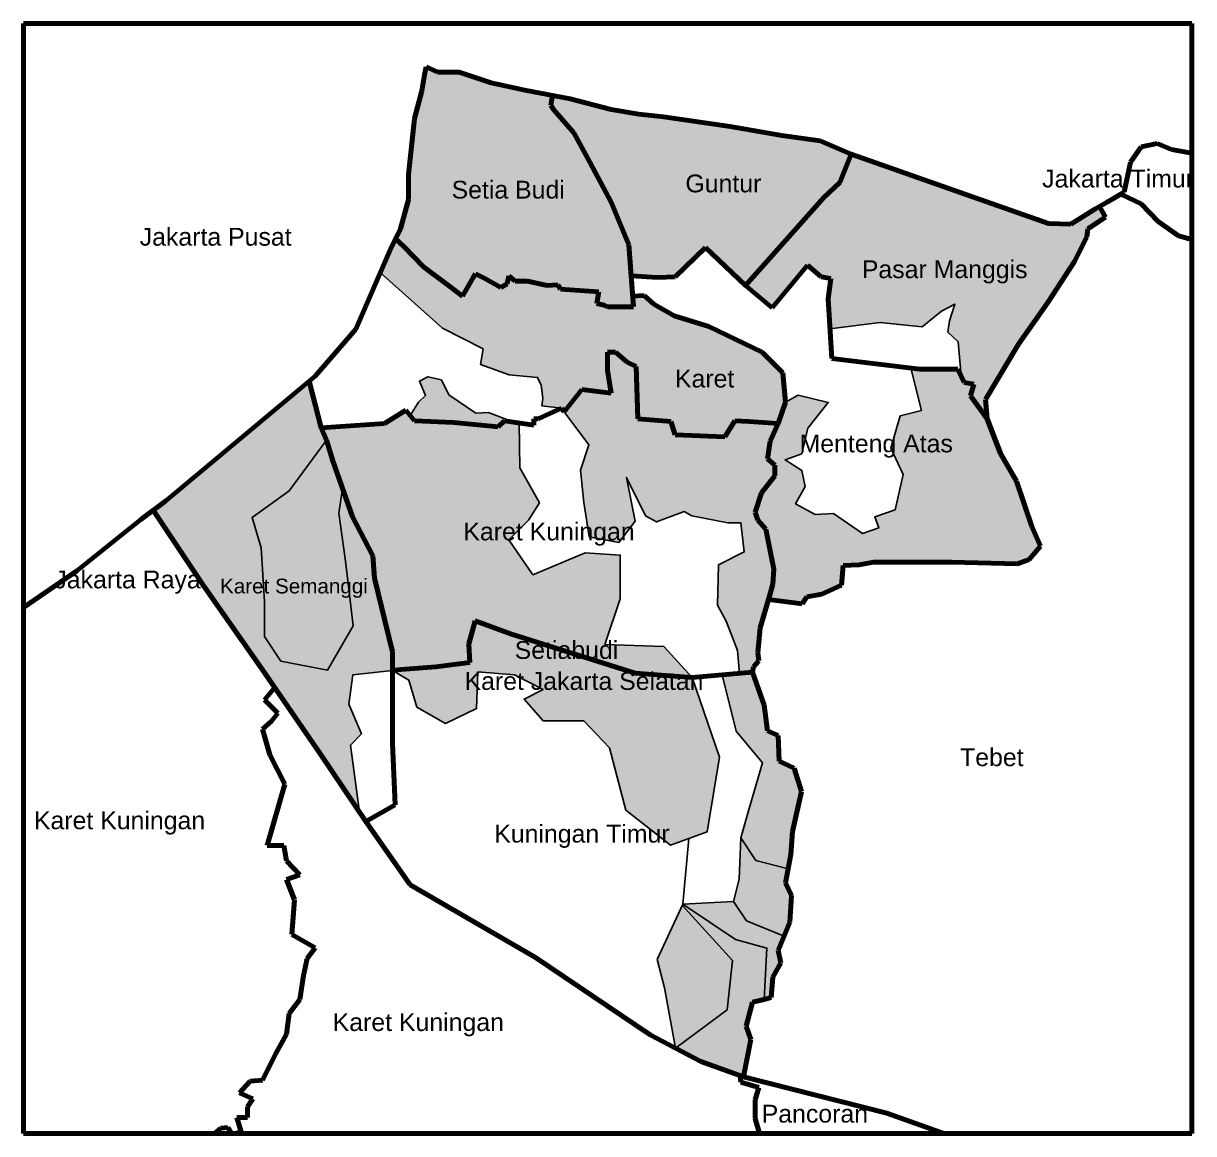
# Model space of a CAD drawing. Header units: millimetres. Extents: x -2888 to 7167, y -634 to 4310.
# Drawn here: x 1563 to 2537, y 2365 to 3289 of the extents above; entities that cross this region are included whole.
import ezdxf

# ---------------------------------------------------------------- set-up
doc = ezdxf.new("R2010")
doc.units = ezdxf.units.MM
doc.header["$MEASUREMENT"] = 0
doc.linetypes.add('ACAD_ISO06W100', pattern=[36, 24, -3, 0, -3, 0, -3, 0, -3])
doc.layers.add('Batas Luar', color=7, linetype='ACAD_ISO06W100', lineweight=211)
doc.styles.get("Standard").update_dxf_attribs({"font": 'arial.ttf'})

msp = doc.modelspace()

# ---------------------------------------------------------------- hatches: boundary and pattern name
at = {"layer": 'Batas Luar', "ltscale": 100, "transparency": 33554687}
h = msp.add_hatch(color=2, dxfattribs=at)
h.dxf.hatch_style = 1
h.paths.add_polyline_path([(2034.84886, 3173.41444), (2021.52761, 3197.83674), (2004.50601, 3217.07854), (2002.2858, 3220.77889), (2003.86677, 3228.84184), (1980.82379, 3233.36007), (1952.70115, 3239.28063), (1926.05865, 3248.16146), (1908.29698, 3248.16146), (1898.67608, 3252.60188), (1897.19594, 3245.94125), (1894.97573, 3232.62), (1889.05517, 3209.67785), (1883.87469, 3163.05347), (1883.87469, 3142.33152), (1877.21406, 3117.90923), (1873.14368, 3109.39843), (1880.17434, 3103.10784), (1896.45587, 3086.08624), (1917.17781, 3070.54479), (1928.7821, 3061.84157), (1937.89976, 3077.20541), (1939.71653, 3080.26679), (1947.52066, 3076.46534), (1960.84191, 3069.06465), (1966.0224, 3072.02492), (1967.50254, 3078.68555), (1972.68302, 3074.24513), (1983.044, 3074.24513), (1999.32553, 3070.54479), (2008.20636, 3071.28485), (2010.42657, 3067.58451), (2042.24956, 3065.3643), (2040.76942, 3055.7434), (2046.68997, 3054.26326), (2049.65025, 3052.78312), (2071.11227, 3052.78312), (2067.41192, 3104.58798), (2052.61053, 3140.11132)])
h = msp.add_hatch(color=2, dxfattribs=at)
h.dxf.hatch_style = 1
h.paths.add_polyline_path([(2252.42929, 3180.07507), (2226.52686, 3191.17611), (2194.70387, 3195.61653), (2151.77984, 3203.01722), (2096.27463, 3211.15799), (2075.55268, 3213.37819), (2052.61053, 3217.07854), (2018.56733, 3225.95938), (2003.86677, 3228.84184), (2002.2858, 3220.77889), (2004.50601, 3217.07854), (2021.52761, 3197.83674), (2034.84886, 3173.41444), (2052.61053, 3140.11132), (2067.41192, 3104.58798), (2069.26209, 3078.68555), (2091.09414, 3077.20541), (2105.89553, 3077.94548), (2131.05789, 3102.36777), (2164.36102, 3070.54479), (2229.48713, 3143.81166), (2242.80838, 3156.39284)])
h = msp.add_hatch(color=2, dxfattribs=at)
h.dxf.hatch_style = 1
h.paths.add_polyline_path([(2448.5477, 3111.24861), (2449.28777, 3117.90923), (2464.08916, 3127.53013), (2459.03391, 3136.37681), (2455.20832, 3134.19076), (2435.22645, 3121.60958), (2416.72471, 3122.34965), (2348.63832, 3146.03187), (2252.42929, 3180.07507), (2242.80838, 3156.39284), (2229.48713, 3143.81166), (2164.36102, 3070.54479), (2186.5631, 3052.04305), (2216.16588, 3087.56638), (2227.26692, 3077.94548), (2235.40769, 3076.46534), (2233.18748, 3059.44374), (2234.66762, 3034.65142), (2276.51242, 3039.81521), (2311.56162, 3036.16963), (2327.62591, 3049.29335), (2338.57869, 3055.12625), (2334.19733, 3041.27331), (2332.73702, 3031.79516), (2341.49932, 3023.77512), (2343.82787, 2995.42773), (2346.41811, 2989.87721), (2354.55887, 2988.39707), (2351.5986, 2978.77617), (2365.65992, 2959.53436), (2364.17978, 2975.81589), (2391.56235, 3021.7002), (2415.98464, 3056.48347), (2438.18673, 3090.52666)])
h = msp.add_hatch(color=2, dxfattribs=at)
h.dxf.hatch_style = 1
h.paths.add_polyline_path([(2134.01817, 3036.50159), (2105.15546, 3045.38242), (2088.13386, 3055.00333), (2079.9931, 3062.40402), (2070.47363, 3061.72406), (2071.11227, 3052.78312), (2049.65025, 3052.78312), (2046.68997, 3054.26326), (2040.76942, 3055.7434), (2042.24956, 3065.3643), (2010.42657, 3067.58451), (2008.20636, 3071.28485), (1999.32553, 3070.54479), (1983.044, 3074.24513), (1972.68302, 3074.24513), (1967.50254, 3078.68555), (1966.0224, 3072.02492), (1960.84191, 3069.06465), (1947.52066, 3076.46534), (1939.71653, 3080.26679), (1937.89976, 3077.20541), (1928.7821, 3061.84157), (1917.17781, 3070.54479), (1896.45587, 3086.08624), (1880.17434, 3103.10784), (1873.14368, 3109.39843), (1869.0733, 3100.88763), (1860.50565, 3081.11613), (1912.3202, 3035.04373), (1946.08913, 3017.82579), (1943.93346, 3004.91225), (1967.64381, 2996.30328), (1991.35415, 2994.15116), (1994.22797, 2987.69431), (1995.66509, 2976.93305), (1994.94653, 2970.47637), (2011.16664, 2968.4152), (2013.38685, 2965.45492), (2028.18824, 2983.95666), (2052.61053, 2980.99638), (2049.65025, 3000.23819), (2049.65025, 3015.03957), (2056.31088, 3015.03957), (2065.93178, 3006.89881), (2073.33247, 3003.19846), (2074.81261, 2959.53436), (2102.19518, 2957.31416), (2105.89553, 2946.21311), (2147.33942, 2944.73297), (2155.48019, 2958.05422), (2167.3213, 2957.31416), (2191.74359, 2955.83402), (2197.66415, 2973.59568), (2195.44394, 2998.01798), (2178.42234, 3015.03957)])
h = msp.add_hatch(color=2, dxfattribs=at)
h.dxf.hatch_style = 1
h.paths.add_polyline_path([(2188.78331, 2912.16992), (2188.78331, 2921.05075), (2182.86276, 2926.23124), (2185.08296, 2941.03263), (2191.74359, 2955.83402), (2167.3213, 2957.31416), (2155.48019, 2958.05422), (2147.33942, 2944.73297), (2105.89553, 2946.21311), (2102.19518, 2957.31416), (2074.81261, 2959.53436), (2073.33247, 3003.19846), (2065.93178, 3006.89881), (2056.31088, 3015.03957), (2049.65025, 3015.03957), (2049.65025, 3000.23819), (2052.61053, 2980.99638), (2028.18824, 2983.95666), (2013.38685, 2965.45492), (2034.08086, 2937.8629), (2027.14151, 2916.98791), (2029.99613, 2889.90902), (2034.27826, 2861.40487), (2059.04524, 2856.68128), (2072.62338, 2874.5203), (2065.47703, 2910.91182), (2081.19884, 2878.80169), (2090.48886, 2873.80665), (2113.35742, 2882.36942), (2119.78882, 2878.80169), (2149.80333, 2873.09317), (2160.52285, 2873.09317), (2163.38147, 2848.83199), (2141.94242, 2838.12861), (2141.22787, 2804.59118), (2148.37422, 2791.03354), (2157.66423, 2766.77253), (2159.3515, 2747.65015), (2170.28158, 2748.61456), (2171.02164, 2753.05498), (2175.46206, 2758.23547), (2174.72199, 2764.89609), (2176.60281, 2785.50019), (2183.60283, 2809.30026), (2187.30317, 2821.88144), (2188.04324, 2834.46262), (2181.38262, 2867.76575), (2174.72199, 2875.16644), (2172.50178, 2881.82707), (2177.68227, 2898.1086)])
h = msp.add_hatch(color=2, dxfattribs=at)
h.dxf.hatch_style = 1
h.paths.add_polyline_path([(2390.08221, 2907.7295), (2376.76096, 2930.67165), (2365.65992, 2959.53436), (2351.5986, 2978.77617), (2354.55887, 2988.39707), (2346.41811, 2989.87721), (2341.23762, 3000.97825), (2309.41464, 3000.97825), (2301.90469, 3001.88855), (2310.9763, 2966.62161), (2293.09752, 2962.02271), (2285.31633, 2935.14356), (2295.58056, 2913.18206), (2288.98192, 2883.90012), (2272.11987, 2878.04387), (2275.29619, 2868.89819), (2261.80993, 2864.21437), (2237.67559, 2880.79489), (2222.27945, 2880.06297), (2206.15035, 2888.84743), (2213.97732, 2903.21847), (2211.28227, 2916.66535), (2197.35244, 2925.44981), (2211.28227, 2930.57431), (2216.41418, 2951.80371), (2233.27344, 2973.2301), (2208.33283, 2979.20498), (2197.66415, 2973.59568), (2191.74359, 2955.83402), (2185.08296, 2941.03263), (2182.86276, 2926.23124), (2188.78331, 2921.05075), (2188.78331, 2912.16992), (2177.68227, 2898.1086), (2172.50178, 2881.82707), (2174.72199, 2875.16644), (2181.38262, 2867.76575), (2188.04324, 2834.46262), (2187.30317, 2821.88144), (2183.60283, 2809.30026), (2211.72547, 2805.59991), (2215.42581, 2811.52047), (2228.00699, 2813.74068), (2244.28852, 2821.14137), (2245.76866, 2837.4229), (2259.08991, 2838.16297), (2270.93102, 2840.38318), (2336.05714, 2840.38318), (2390.82228, 2838.90304), (2400.44318, 2842.60339), (2410.06409, 2853.70443), (2402.66339, 2869.98596)])
h = msp.add_hatch(color=2, dxfattribs=at)
h.dxf.hatch_style = 1
h.paths.add_polyline_path([(1837.53638, 2746.38218), (1870.55344, 2750.0947), (1870.55344, 2765.63616), (1855.75205, 2827.06193), (1854.27191, 2845.56366), (1837.25031, 2878.12672), (1829.10955, 2901.43891), (1826.05309, 2880.99103), (1831.56588, 2841.08187), (1837.76803, 2787.41098), (1816.40539, 2750.25419), (1777.81462, 2757.82307), (1764.03203, 2778.46574), (1764.03203, 2807.36556), (1761.27583, 2852.09122), (1753.69539, 2877.55056), (1784.70572, 2899.56942), (1815.7883, 2941.7727), (1811.34788, 2952.13367), (1801.36301, 2991.05404), (1681.83572, 2891.44797), (1671.47475, 2883.67724), (1690.71655, 2854.4445), (1712.91864, 2821.14137), (1761.76322, 2751.57484), (1810.60781, 2680.52817), (1843.12322, 2632.07383), (1835.61636, 2687.909), (1844.73634, 2697.49478), (1834.17605, 2721.93856)])
at = {"layer": 'Batas Luar', "ltscale": 100, "true_color": 0xf8d731, "transparency": 33554687}
h = msp.add_hatch(color=40, dxfattribs=at)
h.dxf.hatch_style = 1
h.paths.add_polyline_path([(1917.64656, 2979.67883), (1911.4052, 2992.14323), (1900.05714, 2994.6927), (1892.9644, 2991.01006), (1898.07111, 2979.11224), (1892.39708, 2973.44672), (1885.35483, 2962.49464), (1889.05517, 2958.05422), (1921.61823, 2956.57409), (1958.6217, 2952.87374), (1963.80219, 2958.05422), (1970.74056, 2957.00296), (1950.5565, 2964.94825), (1940.05942, 2964.38167)])
at = {"layer": 'Batas Luar', "ltscale": 100, "transparency": 33554687}
h = msp.add_hatch(color=2, dxfattribs=at)
h.dxf.hatch_style = 1
h.paths.add_polyline_path([(1967.48177, 2858.86673), (1983.83612, 2875.19655), (1992.92169, 2889.71187), (1976.56734, 2918.74267), (1976.01334, 2956.20405), (1963.80219, 2958.05422), (1958.6217, 2952.87374), (1921.61823, 2956.57409), (1889.05517, 2958.05422), (1881.65448, 2966.93506), (1863.89281, 2955.83402), (1811.34788, 2952.13367), (1815.7883, 2941.7727), (1820.96878, 2924.7511), (1837.25031, 2878.12672), (1854.27191, 2845.56366), (1855.75205, 2827.06193), (1870.55344, 2765.63616), (1870.55344, 2750.0947), (1877.95413, 2750.83477), (1906.81684, 2753.05498), (1934.93948, 2756.75533), (1934.19941, 2772.29679), (1939.3799, 2791.53859), (1969.72275, 2780.43755), (2025.96803, 2762.67588), (2072.5924, 2747.87449), (2119.95685, 2744.17415), (2096.49896, 2769.96017), (2047.43592, 2771.77467), (2060.15588, 2809.87746), (2060.15588, 2846.16575), (2031.08157, 2847.98025), (1987.47051, 2829.8361)])
at = {"layer": 'Batas Luar', "ltscale": 100, "true_color": 0xf8991e, "transparency": 33554687}
h = msp.add_hatch(color=30, dxfattribs=at)
h.dxf.hatch_style = 1
h.paths.add_polyline_path([(1831.56588, 2841.08187), (1826.05309, 2880.99103), (1829.10955, 2901.43891), (1820.96878, 2924.7511), (1815.7883, 2941.7727), (1784.70572, 2899.56942), (1753.69539, 2877.55056), (1761.27583, 2852.09122), (1764.03203, 2807.36556), (1764.03203, 2778.46574), (1777.81462, 2757.82307), (1816.40539, 2750.25419), (1837.76803, 2787.41098)])
at = {"layer": 'Batas Luar', "ltscale": 100, "true_color": 0xed1f24, "transparency": 33554687}
h = msp.add_hatch(color=240, dxfattribs=at)
h.dxf.hatch_style = 1
h.paths.add_polyline_path([(1799.66336, 2867.83837), (1792.9507, 2859.12735), (1788.00283, 2844.61508), (1794.3342, 2826.0289), (1788.24368, 2808.54493), (1796.97038, 2805.327), (1804.08272, 2807.17957), (1813.74762, 2809.6853), (1814.88946, 2819.94757)])
at = {"layer": 'Batas Luar', "ltscale": 100, "transparency": 33554687}
h = msp.add_hatch(color=2, dxfattribs=at)
h.dxf.hatch_style = 1
h.paths.add_polyline_path([(2119.95685, 2744.17415), (2072.5924, 2747.87449), (2025.96803, 2762.67588), (1969.72275, 2780.43755), (1939.3799, 2791.53859), (1934.19941, 2772.29679), (1934.93948, 2756.75533), (1906.81684, 2753.05498), (1877.95413, 2750.83477), (1870.55344, 2750.0947), (1884.1921, 2742.10418), (1890.96557, 2719.56052), (1914.67151, 2706.03453), (1940.63555, 2718.43344), (1941.76459, 2748.86717), (1972.244, 2746.61284), (1995.94995, 2734.21393), (1980.14572, 2726.32369), (1995.94995, 2708.28887), (2029.8161, 2708.28887), (2051.26435, 2685.74521), (2064.81089, 2633.89508), (2102.06377, 2604.5886), (2132.54318, 2615.86026), (2142.70299, 2677.85514)])
h = msp.add_hatch(color=2, dxfattribs=at)
h.dxf.hatch_style = 1
h.paths.add_polyline_path([(2191.74359, 2696.06963), (2182.86276, 2699.76998), (2179.90248, 2721.23199), (2170.28158, 2748.61456), (2145.11921, 2746.39435), (2156.74323, 2699.62489), (2178.46555, 2673.28741), (2167.60439, 2635.33016), (2160.5785, 2610.77627), (2173.03477, 2591.95057), (2199.88435, 2585.05921), (2202.10456, 2596.90032), (2203.5847, 2616.14213), (2210.9854, 2649.44525), (2205.06484, 2668.68706), (2192.48366, 2674.60762)])
at = {"layer": 'Batas Luar', "ltscale": 100, "true_color": 0xf8991e, "transparency": 33554687}
h = msp.add_hatch(color=30, dxfattribs=at)
h.dxf.hatch_style = 1
h.paths.add_polyline_path([(2202.84463, 2562.85712), (2197.66415, 2573.2181), (2199.88435, 2585.05921), (2173.03477, 2591.95057), (2160.5785, 2610.77627), (2159.07054, 2576.45777), (2154.41593, 2557.86652), (2165.27709, 2541.59915), (2196.58157, 2528.8817), (2201.36449, 2540.65504)])
at = {"layer": 'Batas Luar', "ltscale": 100, "transparency": 33554687}
h = msp.add_hatch(color=3, dxfattribs=at)
h.dxf.hatch_style = 1
h.paths.add_polyline_path([(2153.74258, 2508.76572), (2111.81354, 2554.62074), (2090.95656, 2509.49815), (2096.88145, 2485.83521), (2106.26557, 2435.56517), (2149.06277, 2467.48832)])
h = msp.add_hatch(color=2, dxfattribs=at)
h.dxf.hatch_style = 1
h.paths.add_polyline_path([(2182.19596, 2518.96344), (2156.1275, 2526.06236), (2112.28519, 2555.64113), (2111.81354, 2554.62074), (2153.74258, 2508.76572), (2149.06277, 2467.48832), (2106.26557, 2435.56517), (2127.35755, 2424.46413), (2162.88088, 2411.88295), (2168.80144, 2442.96587), (2165.10109, 2454.06691), (2170.28158, 2474.04879), (2179.90248, 2476.269)])
h = msp.add_hatch(color=2, dxfattribs=at)
h.dxf.hatch_style = 1
h.paths.add_polyline_path([(2165.27709, 2541.59915), (2154.41593, 2557.86652), (2112.28519, 2555.64113), (2156.1275, 2526.06236), (2182.19596, 2518.96344), (2179.90248, 2476.269), (2185.82303, 2477.74913), (2187.30317, 2494.77073), (2193.9638, 2506.61184), (2191.74359, 2516.97282), (2196.58157, 2528.8817)])

# ---------------------------------------------------------------- linework, layer by layer
at = {"color": 7, "ltscale": 100, "true_color": 0xffffff}
for points in [[(1860.50565, 3081.11613), (1912.3202, 3035.04373), (1946.08913, 3017.82579), (1943.93346, 3004.91225), (1967.64381, 2996.30328), (1991.35415, 2994.15116), (1994.22797, 2987.69431), (1995.66509, 2976.93305), (1994.94653, 2970.47637), (2011.16664, 2968.4152)], [(2234.66762, 3034.65142), (2276.51242, 3039.81521), (2311.56162, 3036.16963), (2327.62591, 3049.29335), (2338.57869, 3055.12625), (2334.19733, 3041.27331), (2332.73702, 3031.79516), (2341.49932, 3023.77512), (2343.82787, 2995.42773)], [(2301.90469, 3001.88855), (2310.9763, 2966.62161), (2293.09752, 2962.02271), (2285.31633, 2935.14356), (2295.58056, 2913.18206), (2288.98192, 2883.90012), (2272.11987, 2878.04387), (2275.29619, 2868.89819), (2261.80993, 2864.21437), (2237.67559, 2880.79489), (2222.27945, 2880.06297), (2206.15035, 2888.84743), (2213.97732, 2903.21847), (2211.28227, 2916.66535), (2197.35244, 2925.44981), (2211.28227, 2930.57431), (2216.41418, 2951.80371), (2233.27344, 2973.2301), (2208.33283, 2979.20498), (2197.66415, 2973.59568)], [(1970.74056, 2957.00296), (1950.5565, 2964.94825), (1940.05942, 2964.38167), (1917.64656, 2979.67883), (1911.4052, 2992.14323), (1900.05714, 2994.6927), (1892.9644, 2991.01006), (1898.07111, 2979.11224), (1892.39708, 2973.44672), (1885.35483, 2962.49464)], [(2013.38685, 2965.45492), (2034.08086, 2937.8629), (2027.14151, 2916.98791), (2029.99613, 2889.90902), (2034.27826, 2861.40487), (2059.04524, 2856.68128), (2072.62338, 2874.5203), (2065.47703, 2910.91182), (2081.19884, 2878.80169), (2090.48886, 2873.80665), (2113.35742, 2882.36942), (2119.78882, 2878.80169), (2149.80333, 2873.09317), (2160.52285, 2873.09317), (2163.38147, 2848.83199), (2141.94242, 2838.12861), (2141.22787, 2804.59118), (2148.37422, 2791.03354), (2157.66423, 2766.77253), (2159.3515, 2747.65015)], [(2119.95685, 2744.17415), (2096.49896, 2769.96017), (2047.43592, 2771.77467), (2060.15588, 2809.87746), (2060.15588, 2846.16575), (2031.08157, 2847.98025), (1987.47051, 2829.8361), (1967.48177, 2858.86673), (1983.83612, 2875.19655), (1992.92169, 2889.71187), (1976.56734, 2918.74267), (1976.01334, 2956.20405)], [(1815.7883, 2941.7727), (1784.70572, 2899.56942), (1753.69539, 2877.55056), (1761.27583, 2852.09122), (1764.03203, 2807.36556), (1764.03203, 2778.46574), (1777.81462, 2757.82307), (1816.40539, 2750.25419), (1837.76803, 2787.41098), (1831.56588, 2841.08187), (1826.05309, 2880.99103), (1829.10955, 2901.43891)], [(1870.55344, 2750.0947), (1837.53638, 2746.38218), (1834.17605, 2721.93856), (1844.73634, 2697.49478), (1835.61636, 2687.909), (1843.12322, 2632.07383)], [(2119.95685, 2744.17415), (2142.70299, 2677.85514), (2132.54318, 2615.86026), (2102.06377, 2604.5886), (2064.81089, 2633.89508), (2051.26435, 2685.74521), (2029.8161, 2708.28887), (1995.94995, 2708.28887), (1980.14572, 2726.32369), (1995.94995, 2734.21393), (1972.244, 2746.61284), (1941.76459, 2748.86717), (1940.63555, 2718.43344), (1914.67151, 2706.03453), (1890.96557, 2719.56052), (1884.1921, 2742.10418), (1870.55344, 2750.0947)], [(2145.11921, 2746.39435), (2156.74323, 2699.62489), (2178.46555, 2673.28741), (2167.60439, 2635.33016), (2160.5785, 2610.77627), (2173.03477, 2591.95057), (2199.88435, 2585.05921)], [(2117.30348, 2610.22443), (2112.28519, 2555.64113), (2090.95656, 2509.49815), (2096.88145, 2485.83521), (2106.26557, 2435.56517)], [(2160.5785, 2610.77627), (2159.07054, 2576.45777), (2154.41593, 2557.86652), (2165.27709, 2541.59915), (2196.58157, 2528.8817)], [(2111.81354, 2554.62074), (2153.74258, 2508.76572), (2149.06277, 2467.48832), (2106.26557, 2435.56517)], [(2154.41593, 2557.86652), (2112.28519, 2555.64113)], [(2112.28519, 2555.64113), (2156.1275, 2526.06236), (2182.19596, 2518.96344), (2179.90248, 2476.269)]]:
    msp.add_lwpolyline(points, dxfattribs=at)
at = {"ltscale": 100}
msp.add_lwpolyline([(1736.60086, 2364.51851), (1733.64058, 2369.69899), (1727.72003, 2368.95892), (1722.53954, 2364.51851)], dxfattribs=at)
at = {"layer": 'Batas Luar', "ltscale": 100, "transparency": 33554687}
for points in [[(2535.8759, 3288.86528), (1563.4246, 3288.86528), (1563.4246, 2364.51851), (2535.8759, 2364.51851)], [(1563.4246, 2364.51851), (2535.8759, 2364.51851), (2535.8759, 3288.86528), (1563.4246, 3288.86528)]]:
    msp.add_lwpolyline(points, close=True, dxfattribs=at)
for points in [[(1898.67608, 3252.60188), (1897.19594, 3245.94125), (1894.97573, 3232.62), (1889.05517, 3209.67785), (1883.87469, 3163.05347), (1883.87469, 3142.33152), (1877.21406, 3117.90923), (1869.0733, 3100.88763), (1840.21059, 3034.28138), (1806.16739, 2995.0577), (1681.83572, 2891.44797), (1661.11378, 2875.90651), (1607.82877, 2832.98248), (1563.4246, 2802.63963)], [(1898.67608, 3252.60188), (1908.29698, 3248.16146), (1926.05865, 3248.16146), (1952.70115, 3239.28063), (1980.82379, 3233.36007), (2018.56733, 3225.95938), (2052.61053, 3217.07854), (2075.55268, 3213.37819), (2096.27463, 3211.15799), (2151.77984, 3203.01722), (2194.70387, 3195.61653), (2226.52686, 3191.17611), (2252.42929, 3180.07507), (2348.63832, 3146.03187), (2416.72471, 3122.34965), (2435.22645, 3121.60958), (2455.20832, 3134.19076), (2465.5693, 3140.11132), (2479.63062, 3148.25208), (2484.8111, 3173.41444), (2493.69194, 3185.99562), (2507.01319, 3188.9559), (2518.8543, 3183.77542), (2535.8759, 3180.81514)], [(1873.14368, 3109.39843), (1880.17434, 3103.10784), (1896.45587, 3086.08624), (1917.17781, 3070.54479), (1928.7821, 3061.84157), (1937.89976, 3077.20541), (1939.71653, 3080.26679), (1947.52066, 3076.46534), (1960.84191, 3069.06465), (1966.0224, 3072.02492), (1967.50254, 3078.68555), (1972.68302, 3074.24513), (1983.044, 3074.24513), (1999.32553, 3070.54479), (2008.20636, 3071.28485), (2010.42657, 3067.58451), (2042.24956, 3065.3643), (2040.76942, 3055.7434), (2046.68997, 3054.26326), (2049.65025, 3052.78312), (2071.11227, 3052.78312), (2067.41192, 3104.58798), (2052.61053, 3140.11132), (2034.84886, 3173.41444), (2021.52761, 3197.83674), (2004.50601, 3217.07854), (2002.2858, 3220.77889), (2003.86677, 3228.84184)], [(2069.26209, 3078.68555), (2091.09414, 3077.20541), (2105.89553, 3077.94548), (2131.05789, 3102.36777), (2164.36102, 3070.54479), (2229.48713, 3143.81166), (2242.80838, 3156.39284), (2252.42929, 3180.07507)], [(2476.68416, 3146.54624), (2493.69194, 3138.63118), (2507.75326, 3123.82979), (2524.77485, 3111.98868), (2535.8759, 3109.0284)], [(2164.36102, 3070.54479), (2186.5631, 3052.04305), (2216.16588, 3087.56638), (2227.26692, 3077.94548), (2235.40769, 3076.46534), (2233.18748, 3059.44374), (2236.14776, 3009.85909), (2309.41464, 3000.97825), (2341.23762, 3000.97825), (2346.41811, 2989.87721), (2354.55887, 2988.39707), (2351.5986, 2978.77617), (2365.65992, 2959.53436), (2364.17978, 2975.81589), (2391.56235, 3021.7002), (2415.98464, 3056.48347), (2438.18673, 3090.52666), (2448.5477, 3111.24861), (2449.28777, 3117.90923), (2464.08916, 3127.53013), (2459.03391, 3136.37681)], [(2365.65992, 2959.53436), (2376.76096, 2930.67165), (2390.08221, 2907.7295), (2402.66339, 2869.98596), (2410.06409, 2853.70443), (2400.44318, 2842.60339), (2390.82228, 2838.90304), (2336.05714, 2840.38318), (2270.93102, 2840.38318), (2259.08991, 2838.16297), (2245.76866, 2837.4229), (2244.28852, 2821.14137), (2228.00699, 2813.74068), (2215.42581, 2811.52047), (2211.72547, 2805.59991), (2183.60283, 2809.30026), (2187.30317, 2821.88144), (2188.04324, 2834.46262), (2181.38262, 2867.76575), (2174.72199, 2875.16644), (2172.50178, 2881.82707), (2177.68227, 2898.1086), (2188.78331, 2912.16992), (2188.78331, 2921.05075), (2182.86276, 2926.23124), (2185.08296, 2941.03263), (2191.74359, 2955.83402), (2197.66415, 2973.59568), (2195.44394, 2998.01798), (2178.42234, 3015.03957), (2134.01817, 3036.50159), (2105.15546, 3045.38242), (2088.13386, 3055.00333), (2079.9931, 3062.40402), (2070.47363, 3061.72406)], [(2191.74359, 2955.83402), (2167.3213, 2957.31416), (2155.48019, 2958.05422), (2147.33942, 2944.73297), (2105.89553, 2946.21311), (2102.19518, 2957.31416), (2074.81261, 2959.53436), (2073.33247, 3003.19846), (2065.93178, 3006.89881), (2056.31088, 3015.03957), (2049.65025, 3015.03957), (2049.65025, 3000.23819), (2052.61053, 2980.99638), (2028.18824, 2983.95666), (2013.38685, 2965.45492), (2011.16664, 2968.4152), (1991.92483, 2959.53436), (1988.22448, 2959.53436), (1988.22448, 2954.35388), (1963.80219, 2958.05422), (1958.6217, 2952.87374), (1921.61823, 2956.57409), (1889.05517, 2958.05422), (1881.65448, 2966.93506), (1863.89281, 2955.83402), (1811.34788, 2952.13367), (1801.36301, 2991.05404)], [(2183.60283, 2809.30026), (2176.60281, 2785.50019), (2174.72199, 2764.89609), (2175.46206, 2758.23547), (2171.02164, 2753.05498), (2170.28158, 2748.61456), (2119.95685, 2744.17415), (2072.5924, 2747.87449), (2025.96803, 2762.67588), (1969.72275, 2780.43755), (1939.3799, 2791.53859), (1934.19941, 2772.29679), (1934.93948, 2756.75533), (1906.81684, 2753.05498), (1877.95413, 2750.83477), (1870.55344, 2750.0947), (1870.55344, 2765.63616), (1855.75205, 2827.06193), (1854.27191, 2845.56366), (1837.25031, 2878.12672), (1820.96878, 2924.7511), (1815.7883, 2941.7727), (1811.34788, 2952.13367)], [(1870.55344, 2750.0947), (1870.55344, 2689.40901), (1872.77365, 2638.34421), (1848.35135, 2624.28289), (1810.60781, 2680.52817), (1761.76322, 2751.57484), (1712.91864, 2821.14137), (1690.71655, 2854.4445), (1671.47475, 2883.67724)], [(2170.28158, 2748.61456), (2179.90248, 2721.23199), (2182.86276, 2699.76998), (2191.74359, 2696.06963), (2192.48366, 2674.60762), (2205.06484, 2668.68706), (2210.9854, 2649.44525), (2203.5847, 2616.14213), (2202.10456, 2596.90032), (2197.66415, 2573.2181), (2202.84463, 2562.85712), (2201.36449, 2540.65504), (2191.74359, 2516.97282), (2193.9638, 2506.61184), (2187.30317, 2494.77073), (2185.82303, 2477.74913), (2179.90248, 2476.269), (2170.28158, 2474.04879), (2165.10109, 2454.06691), (2168.80144, 2442.96587), (2162.88088, 2411.88295), (2127.35755, 2424.46413), (2085.17359, 2446.66622), (1989.70462, 2511.05226), (1885.35483, 2571.73796), (1848.35135, 2624.28289)], [(1772.58159, 2735.83904), (1763.98343, 2725.67241), (1775.08447, 2714.57137), (1769.90399, 2707.91074), (1762.50329, 2701.25012), (1768.42385, 2679.7881), (1781.00503, 2655.36581), (1766.20364, 2604.30102), (1780.26496, 2604.30102), (1782.48517, 2591.71983), (1793.58621, 2579.87872), (1782.48517, 2576.17838), (1789.14579, 2559.15678), (1786.92559, 2530.29407), (1806.16739, 2519.19303), (1799.50677, 2510.31219), (1796.54649, 2496.25087), (1793.58621, 2476.269), (1784.70538, 2464.42788), (1782.48517, 2447.40629), (1773.60434, 2431.12476), (1762.50329, 2408.92267), (1752.14232, 2408.1826), (1743.26149, 2398.5617), (1754.36253, 2393.38121), (1749.92211, 2386.72059), (1749.92211, 2377.83976), (1741.04128, 2377.83976), (1744.74163, 2365.99864), (1740.30121, 2364.51851)], [(2160.01764, 2412.89702), (2160.66067, 2407.44253), (2175.46206, 2403.00212), (2172.50178, 2392.64115), (2172.50178, 2377.09969), (2176.20213, 2364.51851)], [(2162.88088, 2411.88295), (2282.03207, 2381.5401), (2329.39651, 2364.51851)], [(1736.60086, 2364.51851), (1733.64058, 2369.69899), (1727.72003, 2368.95892), (1722.53954, 2364.51851)]]:
    msp.add_lwpolyline(points, dxfattribs=at)

# ---------------------------------------------------------------- texts
at = {"color": 0, "attachment_point": 1}
for s, width, gutter_width, heights, insert, char_height in [('\\pxqc;Jakarta Timur', 165.4585035, 19.61852, [58.43178], (2391.80453, 3167.0567), 14.8013895), ('\\pxqc;Setia Budi', 165.4585035, 19.61852, [58.43178], (1884.19175, 3157.83927), 14.8013895), ('\\pxqc;Guntur', 165.4585035, 19.61852, [58.43178], (2063.28856, 3163.01976), 14.8013895), ('\\pxqc;Jakarta Pusat', 165.4585035, 19.61852, [58.43178], (1640.70889, 3118.61559), 14.8013895), ('\\pxqc;Pasar Manggis', 165.4585035, 19.61852, [58.43178], (2247.49098, 3091.56961), 14.8013895), ('\\pxqc;Karet', 165.4585035, 19.61852, [58.43178], (2047.67222, 3000.54107), 14.8013895), ('\\pxqc;Menteng Atas', 165.4585035, 19.61852, [58.43178], (2190.50563, 2946.516), 14.8013895), ('\\pxqc;Karet Kuningan', 165.4585035, 19.61852, [58.43178], (1918.16006, 2873.24912), 14.8013895), ('\\pxqc;Jakarta Raya', 165.4585035, 19.61852, [58.43178], (1567.36713, 2833.28537), 14.8013895), ('\\pxqc;Karet Semanggi', 137.3023357, 16.28003, [48.48841], (1719.95285, 2826.52652), 12.2826286), ('\\pxqc;Setiabudi', 165.4585035, 19.61852, [58.43178], (1932.707, 2774.56915), 14.8013895), ('\\pxqc;Karet Jakarta Selatan', 218.8801282, 19.61852, [58.43178], (1920.55219, 2748.7241), 14.8013895), ('\\pxqc;Tebet', 165.4585035, 19.61852, [58.43178], (2286.71466, 2685.27147), 14.8013895), ('\\pxqc;Karet Kuningan', 165.4585035, 19.61852, [58.43178], (1560.70651, 2632.72654), 14.8013895), ('\\pxqc;Kuningan Timur', 165.4585035, 19.61852, [58.43178], (1945.54263, 2621.6255), 14.8013895), ('\\pxqc;Karet Kuningan', 165.4585035, 19.61852, [58.43178], (1809.36985, 2464.73077), 14.8013895), ('\\pxqc;Pancoran', 165.4585035, 19.61852, [58.43178], (2139.44084, 2388.50361), 14.8013895)]:
    msp.add_mtext_dynamic_manual_height_columns(s, width=width, gutter_width=gutter_width, heights=heights, dxfattribs=dict(at, insert=insert, char_height=char_height))

doc.saveas('drawing.dxf')
